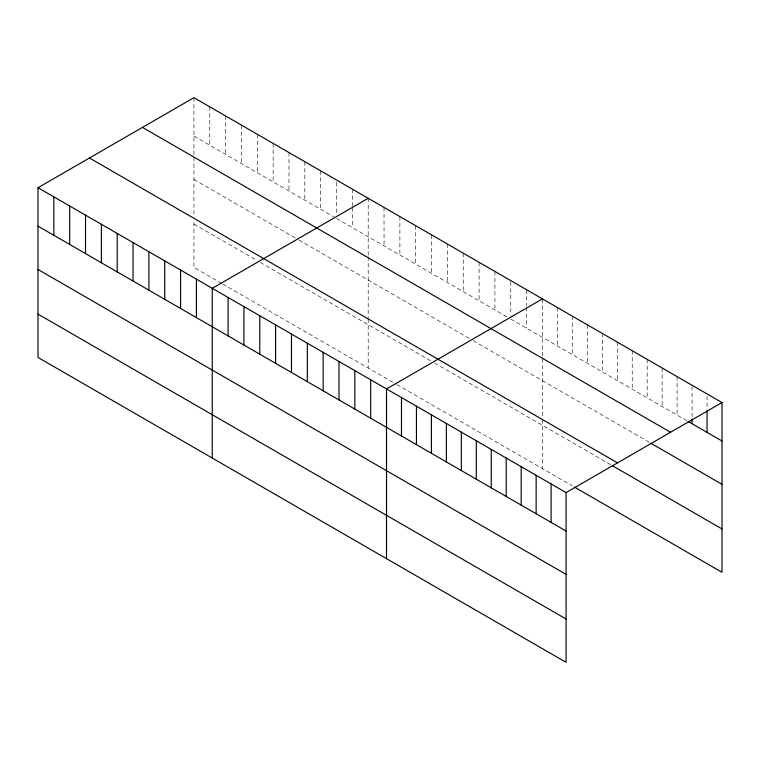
<?xml version="1.0" encoding="UTF-8"?>
<svg xmlns="http://www.w3.org/2000/svg" width="760" height="760" viewBox="0 0 760 760"><rect width="100%" height="100%" fill="white"/><g stroke="black" fill="none" stroke-linecap="round" stroke-linejoin="round"><path stroke-width="0.57" stroke-dasharray="3.8 2.85" d="M193.933 136.125L333.545 216.723M336.519 218.443L507.803 317.328M510.777 319.048L687.087 420.84M193.933 179.445L297.901 239.466M298.889 240.046L469.186 338.361M473.147 340.651L650.18 442.861M193.933 224.086L256.32 260.101M260.272 262.39L431.566 361.285M434.539 362.995L611.287 465.044M221.663 283.423L193.933 267.416L193.933 220.656M222.651 283.993L395.922 384.028M396.91 384.598L572.385 485.906M707.038 396.245L707.038 409.06M692.075 386.441L692.075 417.895M677.112 376.637L677.112 415.084M662.15 368.001L662.15 406.448M647.188 359.366L647.188 397.803M632.225 350.731L632.225 389.167M617.272 342.085L617.272 380.532M602.309 333.45L602.309 371.897M587.347 324.815L587.347 363.251M572.385 316.169L572.385 354.616M557.422 307.534L557.422 345.981M542.459 298.898L542.459 418.437M542.459 419.587L542.459 468.635M526.614 289.75L526.614 306.062M526.614 307.22L526.614 328.197M510.777 281.77L510.777 315.552M494.931 271.462L494.931 309.899M479.094 262.314L479.094 300.751M463.248 253.166L463.248 291.612M447.412 244.017L447.412 282.463M431.566 234.878L431.566 273.315M415.72 225.73L415.72 264.166M399.883 216.581L399.883 255.027M384.037 207.432L384.037 245.879M368.201 198.293L368.201 255.616M368.201 256.728L368.201 317.832M368.201 318.972L368.201 368.02M352.355 189.145L352.355 206.615M352.355 207.784L352.355 227.582M336.519 182.324L336.519 214.947M320.673 170.848L320.673 209.294M304.827 161.709L304.827 200.146M288.99 152.56L288.99 190.998M273.144 143.412L273.144 181.858M257.308 134.263L257.308 172.71M241.461 125.124L241.461 163.561M225.625 115.976L225.625 154.413M209.779 106.828L209.779 145.264M193.933 97.679L193.933 156.123M193.933 157.234L193.933 216.077"/><path stroke-width="1.14" d="M38 187.71L566.067 492.584L566.067 662.321L38 357.447L38 187.71L193.933 97.679L722 402.553L722 572.289L574.38 487.056M368.201 198.293L212.258 288.315L212.258 458.052M542.459 298.898L386.517 388.93L386.517 558.657M566.067 492.584L722 402.553M688.085 421.42L722 440.999M142.481 127.395L670.538 432.269M651.178 443.431L722 484.32M89.462 158.004L617.519 462.878M612.284 465.614L722 528.96M38 226.157L566.067 531.031M38 269.477L566.067 574.351M38 314.117L566.067 618.991M707.038 410.229L707.038 432.354M692.075 419.064L692.075 423.719M551.105 483.949L551.105 522.386M536.142 475.304L536.142 513.75M521.179 466.668L521.179 505.115M506.217 458.033L506.217 496.47M491.255 449.397L491.255 487.834M476.292 440.752L476.292 479.199M461.329 432.117L461.329 470.563M446.367 423.481L446.367 461.918M431.404 414.846L431.404 453.283M416.442 406.201L416.442 444.647M401.479 397.565L401.479 436.012M370.68 379.781L370.68 418.219M354.834 370.633L354.834 409.079M338.998 361.484L338.998 399.931M323.152 352.345L323.152 390.783M307.315 343.197L307.315 381.634M291.469 334.048L291.469 372.495M275.623 324.9L275.623 363.346M259.787 315.761L259.787 354.198M243.941 306.613L243.941 345.049M228.105 297.464L228.105 335.91M196.422 279.176L196.422 317.613M180.576 270.028L180.576 308.465M164.739 260.88L164.739 299.326M148.893 251.731L148.893 290.177M133.048 242.592L133.048 281.029M117.211 233.443L117.211 271.88M101.365 224.295L101.365 262.741M85.528 215.146L85.528 253.593M69.682 206.007L69.682 244.444M53.846 196.859L53.846 235.296"/></g></svg>
